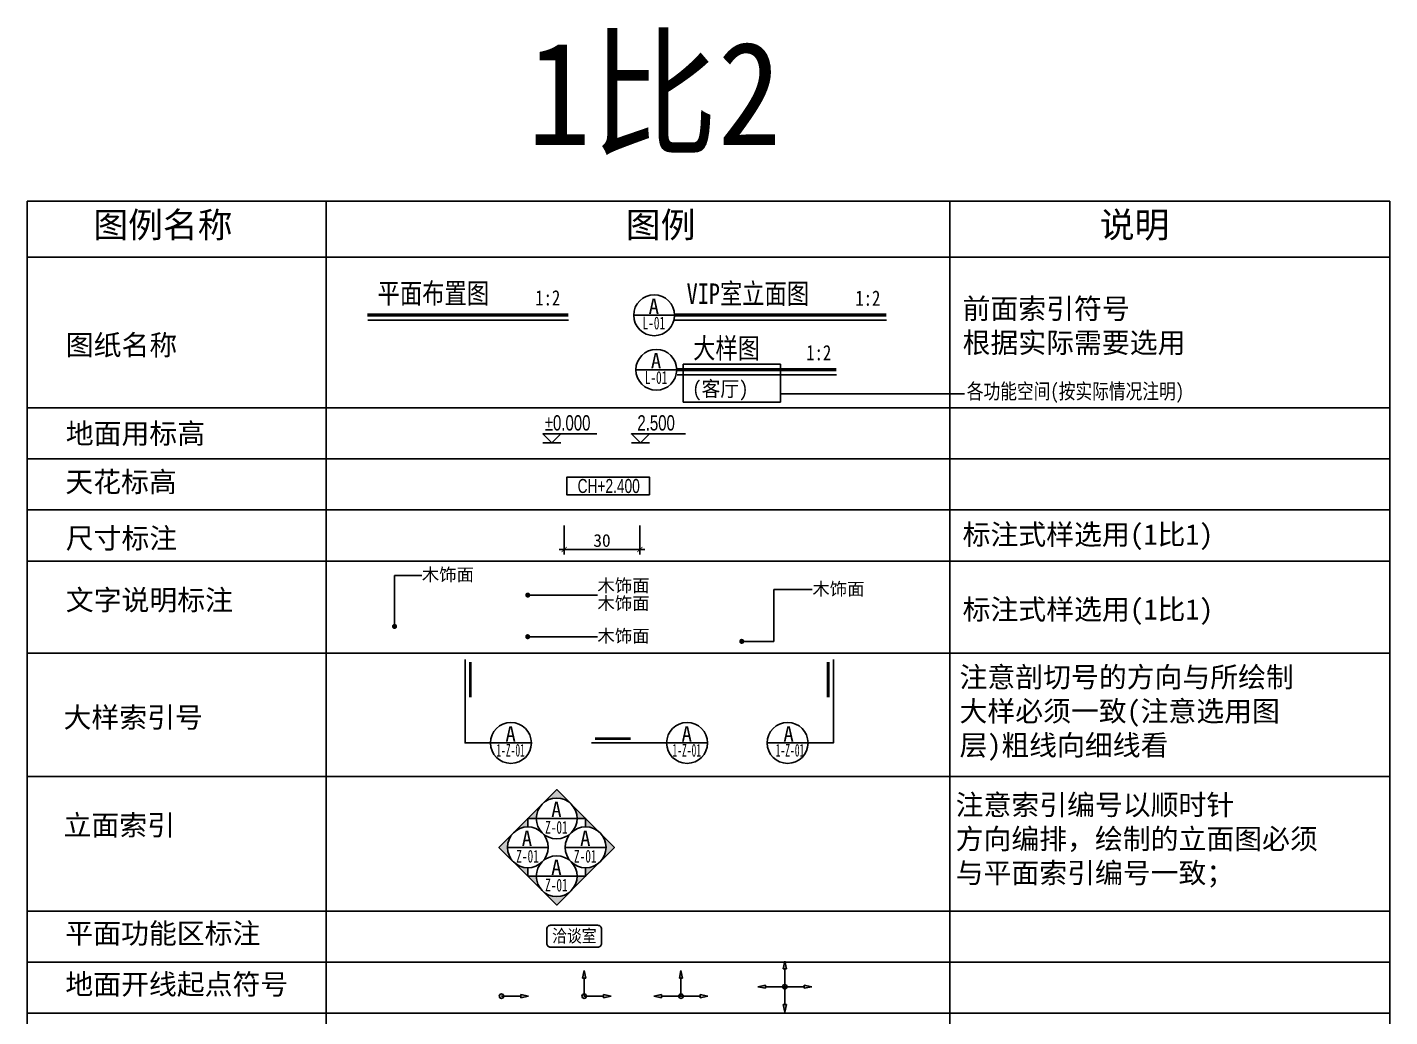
# Model space of a CAD drawing. Header units: millimetres. Extents: x -235126 to 312941, y -228449 to 114042.
# Drawn here: x -164847 to -164313, y 35827 to 36214 of the extents above; entities that cross this region are included whole.
import ezdxf
from ezdxf.enums import TextEntityAlignment as Align

# ---------------------------------------------------------------- set-up
doc = ezdxf.new("R2010")
doc.units = ezdxf.units.MM
doc.header["$LTSCALE"] = 800
doc.linetypes.add('DASH', pattern=[0.35, 0.25, -0.1])
doc.layers.get('DEFPOINTS').update_dxf_attribs({"color": 250})
for name, color, linetype in [('E立-ELEV6_LSCAPE', 8, 'Continuous'), ('FC-TEXT-地坪标注', 7, 'Continuous'), ('RC-天花标高', 7, 'Continuous')]:
    doc.layers.add(name, color=color, linetype=linetype)
doc.styles.add('DRAWING_NAME', font='simhei.ttf', dxfattribs={"width": 0.8})
doc.styles.add('HZDX', font='isocp3.shx', dxfattribs={"width": 0.8, "bigfont": 'hzdx.shx'})
doc.styles.get("Standard").update_dxf_attribs({"font": 'arial.ttf'})
doc.styles.add('宋-ZY', font='')
doc.styles.add('繁线体', font='simhei.ttf')
doc.styles.add('黑体', font='simhei.ttf', dxfattribs={"width": 0.8})
doc.styles.get('宋-ZY').set_extended_font_data('SimSun')
doc.dimstyles.new('1比2', dxfattribs={"dimscale": 2, "dimtxt": 2.5, "dimasz": 1, "dimexe": 1, "dimexo": 1.5, "dimgap": 0.5, "dimtad": 1, "dimdec": 0, "dimzin": 0, "dimdsep": 46, "dimtxsty": '宋-ZY', "dimblk": 'ARCHTICK', "dimcen": 0.09, "dimdle": 1, "dimclrd": 8, "dimclre": 8, "dimclrt": 2, "dimadec": 0, "dimazin": 0, "dimtfac": 1, "dimtdec": 0, "dimtix": 1, "dimtmove": 2, "dimatfit": 3, "dimldrblk": 'DOT', "dimfxl": 1, "dimtolj": 1, "dimtzin": 0, "dimlwd": -1, "dimlwe": -1, "dimarcsym": 0})

# ---------------------------------------------------------------- blocks, each defined once
blk = doc.blocks.new('CH+-')
at = {"color": 2}
blk.add_lwpolyline([(16.13, -1.75), (0, -1.75), (0, 1.75), (16.13, 1.75)], close=True, dxfattribs=at)
at = {"color": 4, "ltscale": 2, "width": 0.7}
blk.add_attdef('CH+2.400', text='', height=3.5, dxfattribs=at).set_placement((8.17, 0.01), align=Align.MIDDLE_CENTER)
blk = doc.blocks.new('_ArchTick')
at = {"color": 0, "linetype": 'ByBlock', "const_width": 0.15}
blk.add_lwpolyline([(-0.5, -0.5), (0.5, 0.5)], dxfattribs=at)
blk = doc.blocks.new('_Dot')
at = {"color": 0, "linetype": 'ByBlock', "lineweight": -2}
blk.add_line((-0.5, 0), (-1, 0), dxfattribs=at)
at = {"color": 0, "linetype": 'ByBlock', "const_width": 0.5}
blk.add_lwpolyline([(-0.25, 0, 1), (0.25, 0, 1)], format="xyb", close=True, dxfattribs=at)
blk = doc.blocks.new('*D36')
at = {"color": 8, "transparency": 16777216}
for p, q in [((-164636.3, 36019.36), (-164636.3, 36007.94)), ((-164606.72, 36019.36), (-164606.72, 36007.94)), ((-164638.3, 36009.94), (-164604.72, 36009.94))]:
    blk.add_line(p, q, dxfattribs=at)
at = {"layer": 'DEFPOINTS', "color": 0, "transparency": 16777216}
for p in [(-164636.3, 36022.36), (-164606.72, 36022.36), (-164606.72, 36009.94)]:
    blk.add_point(p, dxfattribs=at)
at = {"color": 8, "transparency": 16777216, "xscale": 2, "yscale": 2, "zscale": 2, "rotation": 180}
blk.add_blockref('_ArchTick', (-164636.3, 36009.94), dxfattribs=at)
at = {"color": 8, "transparency": 16777216, "xscale": 2, "yscale": 2, "zscale": 2}
blk.add_blockref('_ArchTick', (-164606.72, 36009.94), dxfattribs=at)
at = {"color": 2, "transparency": 16777216, "insert": (-164621.51, 36013.44), "char_height": 5, "attachment_point": 5, "style": '宋-ZY'}
blk.add_mtext('\\A1;30', dxfattribs=at)
blk = doc.blocks.new('A$C4FBA2034')
at = {"color": 4, "style": '黑体', "width": 0.8}
blk.add_attdef('平面布置图', text='', height=4, dxfattribs=at).set_placement((23.6, 1.17), align=Align.RIGHT)
blk.add_attdef('1:1', (32.66, 0.79), '', height=3, dxfattribs=at)
blk = doc.blocks.new('CCPP')
h = blk.add_hatch(color=2)
h.paths.add_polyline_path([(-0.31, -3.5), (0.31, -3.5), (0, -5)])
edge = h.paths.add_edge_path()
edge.add_ellipse((0, 0), major_axis=(0.31, 0.31), ratio=1, start_angle=45, end_angle=225, ccw=False)
edge.add_ellipse((0, 0), major_axis=(0.31, 0.31), ratio=1, start_angle=225, end_angle=405, ccw=False)
h.paths.add_polyline_path([(-5.29, 0), (-3.79, 0.31), (-3.79, -0.31)])
at = {"color": 2}
for p, q in [((-5.29, 0), (-3.79, 0.31)), ((-3.79, -0.31), (-5.29, 0)), ((-3.79, 0.31), (-3.79, -0.31)), ((0, 0), (-3.79, 0)), ((0, 0), (0, -3.5)), ((-0.31, -3.5), (0.31, -3.5)), ((0, -5), (-0.31, -3.5)), ((0.31, -3.5), (0, -5))]:
    blk.add_line(p, q, dxfattribs=at)
at = {"color": 2, "extrusion": (0, 0, -1)}
blk.add_ellipse((0, 0), major_axis=(-0.31, 0.31), ratio=1, start_param=4.712389, end_param=10.995574, dxfattribs=at)
blk = doc.blocks.new('KKXXFF1')
h = blk.add_hatch(color=2)
h.paths.add_polyline_path([(5.29, 0), (3.79, 0.31), (3.79, -0.31)])
edge = h.paths.add_edge_path()
edge.add_ellipse((0, 0), major_axis=(0.31, -0.31), ratio=1, start_angle=45, end_angle=90)
edge.add_ellipse((0, 0), major_axis=(0.31, -0.31), ratio=1, start_angle=-270, end_angle=45)
at = {"color": 2}
for p, q in [((0, 0), (3.79, 0)), ((3.79, 0.31), (5.29, 0)), ((3.79, -0.31), (3.79, 0.31)), ((5.29, 0), (3.79, -0.31))]:
    blk.add_line(p, q, dxfattribs=at)
at = {"color": 2, "extrusion": (0, 0, -1)}
blk.add_ellipse((0, 0), major_axis=(0.31, -0.31), ratio=1, start_param=4.712389, end_param=10.995574, dxfattribs=at)
blk = doc.blocks.new('KKXXFF3')
h = blk.add_hatch(color=2)
edge = h.paths.add_edge_path()
edge.add_ellipse((0, 0), major_axis=(0.31, -0.31), ratio=1, start_angle=0, end_angle=360, ccw=False)
h.paths.add_polyline_path([(0.31, 3.5), (-0.31, 3.5), (0, 5)])
h.paths.add_polyline_path([(5.29, 0), (3.79, -0.31), (3.79, 0.31)])
h.paths.add_polyline_path([(-5.29, 0), (-3.79, -0.31), (-3.79, 0.31)])
at = {"color": 2}
for p, q in [((-0.31, 3.5), (0, 5)), ((0.31, 3.5), (-0.31, 3.5)), ((0, 5), (0.31, 3.5)), ((0, 0), (0, 3.5)), ((-3.79, 0.31), (-5.29, 0)), ((-3.79, -0.31), (-3.79, 0.31)), ((0, 0), (-3.79, 0)), ((0, 0), (3.79, 0)), ((3.79, 0.31), (5.29, 0)), ((3.79, -0.31), (3.79, 0.31)), ((-5.29, 0), (-3.79, -0.31)), ((5.29, 0), (3.79, -0.31))]:
    blk.add_line(p, q, dxfattribs=at)
at = {"color": 2, "extrusion": (0, 0, -1)}
blk.add_ellipse((0, 0), major_axis=(0.31, -0.31), ratio=1, start_param=4.712389, end_param=10.995574, dxfattribs=at)
blk = doc.blocks.new('KKXXFF4')
h = blk.add_hatch(color=2)
edge = h.paths.add_edge_path()
edge.add_ellipse((0, 0), major_axis=(0.31, -0.31), ratio=1, start_angle=0, end_angle=360, ccw=False)
h.paths.add_polyline_path([(5.29, 0), (3.79, -0.31), (3.79, 0.31)])
h.paths.add_polyline_path([(0, 5), (0.31, 3.5), (-0.31, 3.5)])
h.paths.add_polyline_path([(0.31, -3.5), (-0.31, -3.5), (0, -5)])
h.paths.add_polyline_path([(-5.29, 0), (-3.79, -0.31), (-3.79, 0.31)])
at = {"color": 2}
for p, q in [((-0.31, 3.5), (0, 5)), ((0.31, 3.5), (-0.31, 3.5)), ((0, 5), (0.31, 3.5)), ((0, 0), (0, 3.5)), ((-3.79, 0.31), (-5.29, 0)), ((-3.79, -0.31), (-3.79, 0.31)), ((0, 0), (-3.79, 0)), ((0, 0), (3.79, 0)), ((3.79, 0.31), (5.29, 0)), ((3.79, -0.31), (3.79, 0.31)), ((-5.29, 0), (-3.79, -0.31)), ((0, 0), (0, -3.5)), ((5.29, 0), (3.79, -0.31)), ((-0.31, -3.5), (0, -5)), ((0.31, -3.5), (-0.31, -3.5)), ((0, -5), (0.31, -3.5))]:
    blk.add_line(p, q, dxfattribs=at)
at = {"color": 2, "extrusion": (0, 0, -1)}
blk.add_ellipse((0, 0), major_axis=(0.31, -0.31), ratio=1, start_param=4.712389, end_param=10.995574, dxfattribs=at)
blk = doc.blocks.new('A$C64543D7B')
at = {"color": 2}
blk.add_line((0.06, 4), (8.06, 4), dxfattribs=at)
blk.add_circle((4.06, 4), 4, dxfattribs=at)
at = {"color": 6, "style": '黑体'}
blk.add_attdef('方向', text='', height=2.74, dxfattribs=at).set_placement((4, 5.77), align=Align.MIDDLE_CENTER)
at = {"color": 6, "style": 'HZDX', "width": 0.5}
blk.add_attdef('图号', text='', height=2.47, dxfattribs=at).set_placement((4, 2.26), align=Align.MIDDLE_CENTER)
blk = doc.blocks.new('SS111')
h = blk.add_hatch(color=2)
h.paths.add_polyline_path([(-2.83, 6.83), (-5.66, 4), (-4, 4, -0.198912)])
h.paths.add_polyline_path([(0, 9.66), (-2.83, 6.83, -0.414214), (2.83, 6.83)])
h.paths.add_polyline_path([(2.83, 6.83, -0.198912), (4, 4), (5.66, 4)])
at = {"color": 2}
blk.add_line((-4, 4), (4, 4), dxfattribs=at)
blk.add_lwpolyline([(4, 4), (5.66, 4), (0, 9.66), (-5.66, 4), (-4, 4)], dxfattribs=at)
blk.add_circle((0, 4), 4, dxfattribs=at)
at = {"color": 7, "style": '黑体'}
blk.add_attdef('方向', text='', height=3, dxfattribs=at).set_placement((-0.06, 5.77), align=Align.MIDDLE_CENTER)
at = {"color": 2, "style": 'HZDX', "width": 0.6}
blk.add_attdef('图号', text='', height=3, dxfattribs=at).set_placement((-0.06, 2.26), align=Align.MIDDLE_CENTER)
blk = doc.blocks.new('SS222')
h = blk.add_hatch(color=2)
h.paths.add_polyline_path([(6.83, 2.83), (4, 5.66), (4, 4, -0.198912)])
h.paths.add_polyline_path([(9.66, 0), (6.83, 2.83, -0.414214), (6.83, -2.83)])
h.paths.add_polyline_path([(6.83, -2.83, -0.198912), (4, -4), (4, -5.66)])
at = {"color": 2}
blk.add_line((0, 0), (8, 0), dxfattribs=at)
blk.add_lwpolyline([(4, -4), (4, -5.66), (9.66, 0), (4, 5.66), (4, 4)], dxfattribs=at)
blk.add_circle((4, 0), 4, dxfattribs=at)
at = {"color": 7, "style": '黑体'}
blk.add_attdef('方向', text='', height=3, dxfattribs=at).set_placement((3.94, 1.77), align=Align.MIDDLE_CENTER)
at = {"color": 2, "style": 'HZDX', "width": 0.6}
blk.add_attdef('图号', text='', height=3, dxfattribs=at).set_placement((3.94, -1.74), align=Align.MIDDLE_CENTER)
blk = doc.blocks.new('SS333')
h = blk.add_hatch(color=2)
h.paths.add_polyline_path([(2.89, -4.6), (5.72, -1.77), (4.06, -1.77, -0.198912)])
h.paths.add_polyline_path([(0.06, -7.42), (2.89, -4.6, -0.414214), (-2.77, -4.6)])
h.paths.add_polyline_path([(-2.77, -4.6, -0.198912), (-3.94, -1.77), (-5.6, -1.77)])
at = {"color": 2}
blk.add_line((-3.94, -1.77), (4.06, -1.77), dxfattribs=at)
blk.add_lwpolyline([(-3.94, -1.77), (-5.59, -1.77), (0.06, -7.42), (5.72, -1.77), (4.06, -1.77)], dxfattribs=at)
blk.add_circle((0.06, -1.77), 4, dxfattribs=at)
at = {"color": 7, "style": '黑体'}
blk.add_attdef('方向', text='', height=3, dxfattribs=at).set_placement((0, 0), align=Align.MIDDLE_CENTER)
at = {"color": 2, "style": 'HZDX', "width": 0.6}
blk.add_attdef('图号', text='', height=3, dxfattribs=at).set_placement((0, -3.51), align=Align.MIDDLE_CENTER)
blk = doc.blocks.new('SS444')
h = blk.add_hatch(color=2)
h.paths.add_polyline_path([(-6.83, 2.83), (-4, 5.66), (-4, 4, 0.198912)])
h.paths.add_polyline_path([(-9.66, 0), (-6.83, 2.83, 0.414214), (-6.83, -2.83)])
h.paths.add_polyline_path([(-6.83, -2.83, 0.198912), (-4, -4), (-4, -5.66)])
at = {"color": 2}
blk.add_line((0, 0), (-8, 0), dxfattribs=at)
blk.add_lwpolyline([(-4, -4), (-4, -5.66), (-9.66, 0), (-4, 5.66), (-4, 4)], dxfattribs=at)
blk.add_circle((-4, 0), 4, dxfattribs=at)
at = {"color": 7, "style": '黑体'}
blk.add_attdef('方向', text='', height=3, rotation=0, dxfattribs=at).set_placement((-3.16, 1.77), align=Align.MIDDLE_CENTER)
at = {"color": 2, "style": 'HZDX', "width": 0.6}
blk.add_attdef('图号', text='', height=3, rotation=0, dxfattribs=at).set_placement((-3.46, -1.74), align=Align.MIDDLE_CENTER)
blk = doc.blocks.new('A$C60323B29')
at = {"color": 2}
blk.add_line((0, 0), (3.52, 0), dxfattribs=at)
blk.add_lwpolyline([(3.52, 1.76), (1.76, 0), (0, 1.76), (10.56, 1.76)], dxfattribs=at)
at = {"color": 7, "ltscale": 2, "style": 'HZDX', "width": 0.8}
blk.add_attdef('%%P0.000', text='', height=2.64, dxfattribs=at).set_placement((4.84, 3.42), align=Align.MIDDLE_CENTER)

msp = doc.modelspace()

# ---------------------------------------------------------------- linework, layer by layer
for p, q in [((-164846.64, 36146.42), (-164846.64, 35428.35)), ((-164846.64, 36146.42), (-164312.94, 36146.42)), ((-164729.59, 36146.42), (-164729.59, 35428.35)), ((-164485.29, 36146.42), (-164485.29, 35428.35)), ((-164312.94, 36146.42), (-164312.94, 35428.35)), ((-164846.64, 36124.42), (-164312.94, 36124.42)), ((-164846.64, 36065.48), (-164312.94, 36065.48)), ((-164846.64, 36045.48), (-164312.94, 36045.48)), ((-164846.64, 36025.48), (-164312.94, 36025.48)), ((-164846.64, 36005.35), (-164312.94, 36005.35)), ((-164846.64, 35969.35), (-164312.94, 35969.35)), ((-164846.64, 35969.35), (-164312.94, 35969.35)), ((-164846.64, 35921.03), (-164312.94, 35921.03)), ((-164846.64, 35868.35), (-164312.94, 35868.35)), ((-164846.64, 35848.35), (-164312.94, 35848.35)), ((-164846.64, 35828.35), (-164312.94, 35828.35)), ((-164846.64, 35828.35), (-164312.94, 35828.35))]:
    msp.add_line(p, q)
at = {"color": 7}
for p, q in [((-164713.24, 36099.74), (-164634.65, 36099.74)), ((-164592.92, 36099.74), (-164510.1, 36099.74)), ((-164592.06, 36078.39), (-164529.71, 36078.39))]:
    msp.add_line(p, q, dxfattribs=at)
at = {"color": 1, "linetype": 'DASH'}
msp.add_line((-164551.55, 36070.86), (-164479.51, 36070.86), dxfattribs=at)
at = {"color": 1, "const_width": 1.28}
for points in [[(-164713.4, 36101.74), (-164634.65, 36101.74)], [(-164593.09, 36101.74), (-164510.1, 36101.74)], [(-164592.22, 36080.39), (-164529.71, 36080.39)]]:
    msp.add_lwpolyline(points, dxfattribs=at)
at = {"color": 1, "linetype": 'DASH'}
msp.add_lwpolyline([(-164589.78, 36082.48), (-164551.55, 36082.48), (-164551.55, 36067.59), (-164589.78, 36067.59)], close=True, dxfattribs=at)
at = {"color": 2}
for points in [[(-164665.18, 35934.18), (-164675.16, 35934.18), (-164675.16, 35966.9)], [(-164540.82, 35934.18), (-164530.84, 35934.18), (-164530.84, 35966.9)], [(-164596.17, 35934.18), (-164625.57, 35934.18)]]:
    msp.add_lwpolyline(points, dxfattribs=at)
at = {"color": 2, "const_width": 1.08}
for points in [[(-164673.09, 35951.98), (-164673.09, 35965.92)], [(-164532.91, 35951.98), (-164532.91, 35965.92)], [(-164610.34, 35935.89), (-164624.28, 35935.89)]]:
    msp.add_lwpolyline(points, dxfattribs=at)
at = {"layer": 'E立-ELEV6_LSCAPE', "color": 0}
msp.add_lwpolyline([(-164641.64, 35862.77), (-164623.21, 35862.77, -0.414214), (-164621.71, 35861.27), (-164621.71, 35855.7, -0.414214), (-164623.21, 35854.2), (-164641.64, 35854.2, -0.414214), (-164643.14, 35855.7), (-164643.14, 35861.27, -0.414214)], format="xyb", close=True, dxfattribs=at)

# ---------------------------------------------------------------- block references
at = {"color": 7}
ref = msp.add_blockref('A$C4FBA2034', (-164712.97, 36103.95), dxfattribs=dict(at, xscale=2, yscale=2, zscale=2))
ref.add_attrib('1:1', '1:2', (-164647.64, 36105.52), dxfattribs={"height": 6, "style": '黑体', "width": 0.8})
ref.add_attrib('平面布置图', '平面布置图', dxfattribs={"height": 8, "style": '黑体', "width": 0.8}).set_placement((-164665.76, 36106.29), align=Align.RIGHT)
ref = msp.add_blockref('A$C4FBA2034', (-164587.59, 36103.82), dxfattribs=dict(at, xscale=2, yscale=2, zscale=2))
ref.add_attrib('1:1', '1:2', (-164522.27, 36105.39), dxfattribs={"height": 6, "style": '黑体', "width": 0.8})
ref.add_attrib('平面布置图', 'VIP室立面图', dxfattribs={"height": 8, "style": '黑体', "width": 0.8}).set_placement((-164540.39, 36106.15), align=Align.RIGHT)
at = {"color": 1}
ref = msp.add_blockref('A$C64543D7B', (-164609.21, 36093.69), dxfattribs=dict(at, xscale=2, yscale=2, zscale=2))
ref.add_attrib('方向', 'A', dxfattribs={"color": 7, "height": 6, "style": '黑体'}).set_placement((-164601.21, 36105.22), align=Align.MIDDLE_CENTER)
ref.add_attrib('图号', 'L-01', dxfattribs={"color": 7, "height": 5, "style": '宋-ZY', "width": 0.65}).set_placement((-164601.21, 36098.66), align=Align.MIDDLE_CENTER)
at = {"color": 7}
ref = msp.add_blockref('A$C4FBA2034', (-164606.83, 36082.46), dxfattribs=dict(at, xscale=2, yscale=2, zscale=2))
ref.add_attrib('1:1', '1:2', (-164541.5, 36084.03), dxfattribs={"height": 6, "style": '黑体', "width": 0.8})
ref.add_attrib('平面布置图', '大样图', dxfattribs={"height": 8, "style": '黑体', "width": 0.8}).set_placement((-164559.62, 36084.8), align=Align.RIGHT)
at = {"color": 1}
ref = msp.add_blockref('A$C64543D7B', (-164608.35, 36072.33), dxfattribs=dict(at, xscale=2, yscale=2, zscale=2))
ref.add_attrib('方向', 'A', dxfattribs={"color": 7, "height": 6, "style": '黑体'}).set_placement((-164600.34, 36083.87), align=Align.MIDDLE_CENTER)
ref.add_attrib('图号', 'L-01', dxfattribs={"color": 7, "height": 5, "style": '宋-ZY', "width": 0.65}).set_placement((-164600.34, 36077.31), align=Align.MIDDLE_CENTER)
ref = msp.add_blockref('A$C64543D7B', (-164665.31, 35926.18), dxfattribs=dict(at, xscale=2, yscale=2, zscale=2))
ref.add_attrib('方向', 'A', dxfattribs={"color": 7, "height": 6, "style": '黑体'}).set_placement((-164657.3, 35937.72), align=Align.MIDDLE_CENTER)
ref.add_attrib('图号', '1-Z-01', dxfattribs={"color": 7, "height": 5, "style": '宋-ZY', "width": 0.55}).set_placement((-164657.3, 35931.32), align=Align.MIDDLE_CENTER)
ref = msp.add_blockref('A$C64543D7B', (-164596.3, 35926.18), dxfattribs=dict(at, xscale=2, yscale=2, zscale=2))
ref.add_attrib('方向', 'A', dxfattribs={"color": 7, "height": 6, "style": '黑体'}).set_placement((-164588.3, 35937.72), align=Align.MIDDLE_CENTER)
ref.add_attrib('图号', '1-Z-01', dxfattribs={"color": 7, "height": 5, "style": '宋-ZY', "width": 0.55}).set_placement((-164588.3, 35931.32), align=Align.MIDDLE_CENTER)
ref = msp.add_blockref('A$C64543D7B', (-164540.69, 35926.18), dxfattribs=dict(at, xscale=-2, yscale=2, zscale=2))
ref.add_attrib('方向', 'A', dxfattribs={"color": 7, "height": 6, "style": '黑体'}).set_placement((-164548.43, 35937.72), align=Align.MIDDLE_CENTER)
ref.add_attrib('图号', '1-Z-01', dxfattribs={"color": 7, "height": 5, "style": '宋-ZY', "width": 0.55}).set_placement((-164547.86, 35931.32), align=Align.MIDDLE_CENTER)
ref = msp.add_blockref('SS111', (-164639.25, 35896.6), dxfattribs=dict(xscale=2, yscale=2, zscale=2))
ref.add_attrib('方向', 'A', dxfattribs={"color": 7, "height": 6, "style": '黑体'}).set_placement((-164639.37, 35908.14), align=Align.MIDDLE_CENTER)
ref.add_attrib('图号', 'Z-01', dxfattribs={"color": 7, "height": 5, "style": '宋-ZY', "width": 0.65}).set_placement((-164639.37, 35901.12), align=Align.MIDDLE_CENTER)
ref = msp.add_blockref('SS444', (-164642.56, 35893.29), dxfattribs=dict(xscale=2, yscale=2, zscale=2))
ref.add_attrib('方向', 'A', dxfattribs={"color": 7, "height": 6, "rotation": 0, "style": '黑体'}).set_placement((-164650.91, 35896.83), align=Align.MIDDLE_CENTER)
ref.add_attrib('图号', 'Z-01', dxfattribs={"color": 7, "height": 5, "rotation": 0, "style": '宋-ZY', "width": 0.65}).set_placement((-164650.67, 35889.81), align=Align.MIDDLE_CENTER)
ref = msp.add_blockref('SS222', (-164635.94, 35893.29), dxfattribs=dict(xscale=2, yscale=2, zscale=2))
ref.add_attrib('方向', 'A', dxfattribs={"color": 7, "height": 6, "style": '黑体'}).set_placement((-164628.06, 35896.83), align=Align.MIDDLE_CENTER)
ref.add_attrib('图号', 'Z-01', dxfattribs={"color": 7, "height": 5, "style": '宋-ZY', "width": 0.65}).set_placement((-164628.06, 35889.81), align=Align.MIDDLE_CENTER)
ref = msp.add_blockref('SS333', (-164639.37, 35885.52), dxfattribs=dict(xscale=2, yscale=2, zscale=2))
ref.add_attrib('方向', 'A', dxfattribs={"color": 7, "height": 6, "style": '黑体'}).set_placement((-164639.37, 35885.52), align=Align.MIDDLE_CENTER)
ref.add_attrib('图号', 'Z-01', dxfattribs={"color": 7, "height": 5, "style": '宋-ZY', "width": 0.65}).set_placement((-164639.37, 35878.5), align=Align.MIDDLE_CENTER)
at = {"xscale": 2, "yscale": 2, "zscale": 2, "rotation": 179.9999999995049}
msp.add_blockref('CCPP', (-164628.48, 35835.01), dxfattribs=at)
at = {"xscale": 2, "yscale": 2, "zscale": 2}
for name, p in [('KKXXFF3', (-164590.58, 35835.01)), ('KKXXFF4', (-164549.9, 35838.69)), ('KKXXFF1', (-164660.89, 35835.01))]:
    msp.add_blockref(name, p, dxfattribs=at)
at = {"layer": 'FC-TEXT-地坪标注'}
ref = msp.add_blockref('A$C60323B29', (-164644.66, 36051.7), dxfattribs=dict(at, xscale=2, yscale=2, zscale=2))
ref.add_attrib('%%P0.000', '%%P0.000', dxfattribs={"layer": '0', "color": 7, "ltscale": 2, "height": 6, "width": 0.7}).set_placement((-164634.98, 36059.54), align=Align.MIDDLE_CENTER)
ref = msp.add_blockref('A$C60323B29', (-164609.98, 36051.7), dxfattribs=dict(at, xscale=2, yscale=2, zscale=2))
ref.add_attrib('%%P0.000', '2.500', dxfattribs={"layer": '0', "color": 7, "ltscale": 2, "height": 6, "width": 0.7}).set_placement((-164600.31, 36059.54), align=Align.MIDDLE_CENTER)
at = {"layer": 'RC-天花标高'}
ref = msp.add_blockref('CH+-', (-164635.22, 36034.8), dxfattribs=dict(at, xscale=2, yscale=2, zscale=2))
ref.add_attrib('CH+2.400', 'CH+2.400', dxfattribs={"layer": '0', "color": 7, "ltscale": 2, "height": 5.5, "width": 0.7}).set_placement((-164618.88, 36034.82), align=Align.MIDDLE_CENTER)

# ---------------------------------------------------------------- texts
at = {"color": 7, "style": 'DRAWING_NAME', "width": 0.9}
msp.add_text('(客厅)', height=6, dxfattribs=at).set_placement((-164586.19, 36069.89))
at = {"style": '宋-ZY', "width": 0.85}
msp.add_text('洽谈室', height=5, dxfattribs=at).set_placement((-164632.35, 35858.62), align=Align.MIDDLE_CENTER)
at = {"attachment_point": 4}
for s, insert, char_height, style in [('图例名称', (-164820.79, 36136.52), 10, '繁线体'), ('图例', (-164612.17, 36136.52), 10, '繁线体'), ('说明', (-164426.55, 36136.52), 10, '繁线体'), ('前面索引符号\\P根据实际需要选用', (-164480.26, 36097.15), 8, '繁线体'), ('图纸名称', (-164831.55, 36089.57), 8, '繁线体'), ('地面用标高', (-164831.55, 36054.93), 8, '繁线体'), ('天花标高', (-164831.72, 36036), 8, '繁线体'), ('标注式样选用(1比1)', (-164480.26, 36014.77), 8, '繁线体'), ('尺寸标注', (-164831.55, 36013.9), 8, '繁线体'), ('木饰面', (-164692.12, 35999.82), 5, '宋-ZY'), ('文字说明标注', (-164831.55, 35989.7), 8, '繁线体'), ('木饰面', (-164539.12, 35994.22), 5, '宋-ZY'), ('标注式样选用(1比1)', (-164480.26, 35985.43), 8, '繁线体'), ('{\\H1x;木饰面}', (-164623.32, 35975.79), 5, '宋-ZY'), ('注意剖切号的方向与所绘制\\P大样必须一致(注意选用图\\P层)粗线向细线看', (-164481.46, 35945.57), 8, '繁线体'), ('大样索引号', (-164832.43, 35943.75), 8, '繁线体'), ('注意索引编号以顺时针\\P方向编排，绘制的立面图必须\\P与平面索引编号一致；', (-164482.98, 35895.74), 8, '繁线体'), ('立面索引', (-164832.43, 35901.55), 8, '繁线体'), ('平面功能区标注', (-164831.72, 35859.15), 8, '繁线体'), ('地面开线起点符号', (-164831.72, 35839.19), 8, '繁线体')]:
    msp.add_mtext(s, dxfattribs=dict(at, insert=insert, char_height=char_height, style=style))
at = {"color": 7, "insert": (-164478.61, 36071.14), "char_height": 6, "attachment_point": 4, "style": 'DRAWING_NAME'}
msp.add_mtext('各功能空间(按实际情况注明)', dxfattribs=at)
at = {"insert": (-164623.32, 35992.08), "char_height": 5, "attachment_point": 4, "line_spacing_factor": 0.84, "style": '宋-ZY'}
msp.add_mtext('木饰面\\P木饰面', dxfattribs=at)
at = {"layer": 'DEFPOINTS', "color": 40, "style": 'DRAWING_NAME', "width": 0.9}
msp.add_text('1比2', height=40.5, dxfattribs=at).set_placement((-164650.68, 36168.36))

# ---------------------------------------------------------------- dimensions: what is measured, and where the dimension line sits
dim = msp.add_aligned_dim(p1=(-164636.3, 36022.36), p2=(-164606.72, 36022.36), distance=-12.42, dimstyle='1比2')
dim.commit()
dim.dimension.update_dxf_attribs({"geometry": '*D36', "text_midpoint": (-164621.51, 36013.44)})

# ---------------------------------------------------------------- leaders
at = {"color": 4, "ltscale": 2}
msp.add_leader([(-164702.78, 35979.81), (-164702.78, 35999.82), (-164692.12, 35999.82)], dimstyle='1比2', dxfattribs=at)
for points in [[(-164650.6, 35992.08), (-164623.32, 35992.08)], [(-164566.76, 35973.96), (-164554.19, 35973.96), (-164554.19, 35994.22), (-164539.13, 35994.22)], [(-164650.6, 35975.79), (-164623.32, 35975.79)]]:
    msp.add_leader(points, dimstyle='1比2')

doc.saveas('drawing.dxf')
